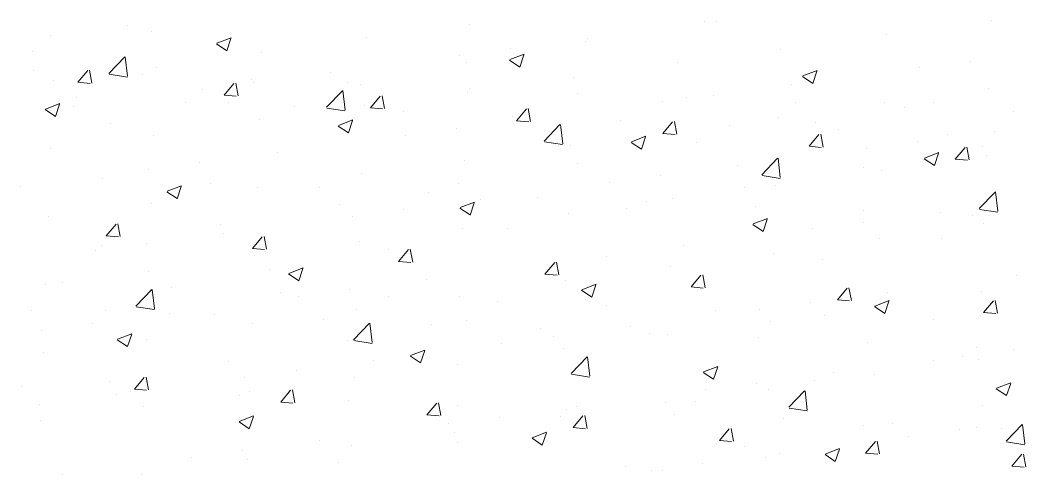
# Model space of a CAD drawing. Header units: millimetres. Extents: x 100 to 1222, y 100 to 694.
# Drawn here: x 300.97 to 305.669, y 525.945 to 528.068 of the extents above; entities that cross this region are included whole.
import ezdxf

# ---------------------------------------------------------------- set-up
doc = ezdxf.new("R2010")
doc.units = ezdxf.units.MM
doc.layers.add('Alvenaria', color=8, linetype='Continuous', lineweight=9)

msp = doc.modelspace()

# ---------------------------------------------------------------- linework, layer by layer
at = {"layer": 'Alvenaria'}
for p, q in [((304.1678, 528.0632), (304.1678, 528.0632)), ((304.2237, 528.0624), (304.2237, 528.0624)), ((305.5074, 528.0681), (305.5074, 528.0681)), ((301.4713, 528.0427), (301.4713, 528.0427)), ((301.5821, 528.0151), (301.5821, 528.0151)), ((303.0703, 528.0473), (303.0703, 528.0473)), ((301.1105, 527.9953), (301.1105, 527.9953)), ((301.889, 527.9601), (301.9557, 527.9857)), ((301.9356, 527.9253), (301.9549, 527.9829)), ((302.5892, 527.9863), (302.5892, 527.9863)), ((303.6123, 527.9678), (303.6123, 527.9678)), ((303.6222, 527.9832), (303.6222, 527.9832)), ((305.0183, 528.0011), (305.0183, 528.0011)), ((301.8878, 527.9574), (301.9352, 527.9255)), ((303.2614, 527.9357), (303.2614, 527.9357)), ((304.5236, 527.9297), (304.5236, 527.9297)), ((301.0266, 527.9198), (301.0266, 527.9198)), ((301.385, 527.8191), (301.4592, 527.8964)), ((301.472, 527.8062), (301.4615, 527.8966)), ((302.1001, 527.9192), (302.1001, 527.9192)), ((303.023, 527.9043), (303.023, 527.9043)), ((303.2567, 527.8811), (303.3041, 527.8492)), ((303.2579, 527.8838), (303.3246, 527.9094)), ((303.3044, 527.8491), (303.3237, 527.9066)), ((305.4123, 527.8762), (305.4123, 527.8762)), ((301.0342, 527.8338), (301.0342, 527.8338)), ((301.24, 527.778), (301.2859, 527.8327)), ((301.3055, 527.7746), (301.2945, 527.8343)), ((301.6054, 527.8478), (301.6054, 527.8478)), ((303.0569, 527.8725), (303.0569, 527.8725)), ((304.0425, 527.8687), (304.0425, 527.8687)), ((304.6268, 527.8076), (304.6935, 527.8332)), ((304.6733, 527.7728), (304.6926, 527.8303)), ((305.1739, 527.8448), (305.1739, 527.8448)), ((301.1243, 527.7868), (301.1243, 527.7868)), ((301.3867, 527.8155), (301.4714, 527.8024)), ((301.5426, 527.8123), (301.5426, 527.8123)), ((302.0511, 527.7908), (302.0511, 527.7908)), ((302.4214, 527.8251), (302.4214, 527.8251)), ((303.5534, 527.8016), (303.5534, 527.8016)), ((304.6256, 527.8049), (304.6729, 527.7729)), ((301.24, 527.7779), (301.2969, 527.773)), ((301.8222, 527.7463), (301.8222, 527.7463)), ((301.9232, 527.7182), (301.9691, 527.7729)), ((301.9887, 527.7148), (301.9777, 527.7745)), ((302.0607, 527.7777), (302.0607, 527.7777)), ((302.4016, 527.6614), (302.4758, 527.7387)), ((302.4885, 527.6485), (302.478, 527.739)), ((302.5014, 527.7771), (302.5014, 527.7771)), ((302.5596, 527.7693), (302.5596, 527.7693)), ((303.068, 527.7478), (303.068, 527.7478)), ((304.5723, 527.7656), (304.5723, 527.7656)), ((305.4958, 527.7511), (305.4958, 527.7511)), ((301.235, 527.7058), (301.235, 527.7058)), ((301.9232, 527.7182), (301.9801, 527.7132)), ((302.6064, 527.6584), (302.6523, 527.7132)), ((302.6719, 527.655), (302.6609, 527.7147)), ((303.0587, 527.7302), (303.0587, 527.7302)), ((303.5765, 527.7263), (303.5765, 527.7263)), ((303.9731, 527.6867), (303.9731, 527.6867)), ((304.085, 527.7049), (304.085, 527.7049)), ((304.2116, 527.7181), (304.2116, 527.7181)), ((305.2395, 527.6856), (305.2395, 527.6856)), ((301.0875, 527.6502), (301.1349, 527.6183)), ((301.0887, 527.6529), (301.1554, 527.6785)), ((301.1352, 527.6181), (301.1546, 527.6757)), ((301.2207, 527.6671), (301.2207, 527.6671)), ((301.7435, 527.6843), (301.7435, 527.6843)), ((301.9459, 527.6818), (301.9459, 527.6818)), ((302.2519, 527.6628), (302.2519, 527.6628)), ((302.4032, 527.6579), (302.4879, 527.6447)), ((302.5776, 527.6692), (302.5776, 527.6692)), ((302.6064, 527.6584), (302.6633, 527.6534)), ((302.7604, 527.6414), (302.7604, 527.6414)), ((303.2896, 527.5987), (303.3355, 527.6534)), ((303.3551, 527.5952), (303.3441, 527.6549)), ((304.5934, 527.6834), (304.5934, 527.6834)), ((305.0067, 527.684), (305.0067, 527.684)), ((305.1019, 527.6619), (305.1019, 527.6619)), ((305.6104, 527.6404), (305.6104, 527.6404)), ((302.0886, 527.6022), (302.0886, 527.6022)), ((302.4576, 527.5766), (302.5243, 527.6022)), ((302.5041, 527.5419), (302.5234, 527.5994)), ((303.2689, 527.6199), (303.2689, 527.6199)), ((303.2896, 527.5986), (303.3465, 527.5937)), ((303.3716, 527.6076), (303.3716, 527.6076)), ((303.7773, 527.5984), (303.7773, 527.5984)), ((303.9728, 527.5389), (304.0187, 527.5936)), ((304.0383, 527.5355), (304.0273, 527.5952)), ((304.512, 527.6126), (304.512, 527.6126)), ((301.3904, 527.5864), (301.3904, 527.5864)), ((302.4564, 527.5739), (302.5038, 527.542)), ((303.0108, 527.5601), (303.0108, 527.5601)), ((303.4181, 527.5037), (303.4923, 527.5811)), ((303.5051, 527.4909), (303.4946, 527.5813)), ((304.0309, 527.5516), (304.0309, 527.5516)), ((304.2858, 527.5769), (304.2858, 527.5769)), ((304.684, 527.5902), (304.684, 527.5902)), ((304.7943, 527.5554), (304.7943, 527.5554)), ((305.5225, 527.548), (305.5225, 527.548)), ((301.5938, 527.5307), (301.5938, 527.5307)), ((302.7724, 527.5287), (302.7724, 527.5287)), ((303.4198, 527.5002), (303.5045, 527.4871)), ((303.8252, 527.4976), (303.8726, 527.4657)), ((303.8265, 527.5003), (303.8932, 527.5259)), ((303.873, 527.4656), (303.8923, 527.5231)), ((303.9728, 527.5389), (304.0297, 527.5339)), ((304.656, 527.4791), (304.7019, 527.5339)), ((304.7215, 527.4757), (304.7105, 527.5354)), ((305.1618, 527.5005), (305.1618, 527.5005)), ((305.3027, 527.534), (305.3027, 527.534)), ((301.1127, 527.4698), (301.1127, 527.4698)), ((303.5418, 527.4845), (303.5418, 527.4845)), ((304.1285, 527.4949), (304.1285, 527.4949)), ((304.656, 527.4791), (304.7129, 527.4741)), ((304.9233, 527.4692), (304.9233, 527.4692)), ((305.3391, 527.4194), (305.3851, 527.4741)), ((305.4047, 527.4159), (305.3937, 527.4756)), ((305.4677, 527.4764), (305.4677, 527.4764)), ((302.1708, 527.4495), (302.1708, 527.4495)), ((303.0471, 527.4131), (303.0471, 527.4131)), ((304.4347, 527.3461), (304.5088, 527.4234)), ((304.5216, 527.3332), (304.5111, 527.4237)), ((305.1941, 527.4214), (305.2415, 527.3894)), ((305.1953, 527.4241), (305.262, 527.4497)), ((305.2418, 527.3893), (305.2612, 527.4468)), ((305.3391, 527.4193), (305.3961, 527.4143)), ((305.4842, 527.434), (305.4842, 527.434)), ((301.5717, 527.3706), (301.5717, 527.3706)), ((301.8101, 527.402), (301.8101, 527.402)), ((303.573, 527.3995), (303.573, 527.3995)), ((304.3218, 527.39), (304.3218, 527.39)), ((304.9122, 527.3811), (304.9122, 527.3811)), ((304.9951, 527.3669), (304.9951, 527.3669)), ((301.3531, 527.3281), (301.3531, 527.3281)), ((302.566, 527.3521), (302.566, 527.3521)), ((303.7226, 527.3111), (303.7226, 527.3111)), ((303.961, 527.3425), (303.961, 527.3425)), ((304.4363, 527.3426), (304.521, 527.3294)), ((300.9701, 527.2914), (300.9701, 527.2914)), ((301.6561, 527.2667), (301.7034, 527.2348)), ((301.6573, 527.2694), (301.724, 527.295)), ((301.7038, 527.2346), (301.7231, 527.2922)), ((301.8616, 527.3066), (301.8616, 527.3066)), ((302.077, 527.2851), (302.077, 527.2851)), ((302.3701, 527.2851), (302.3701, 527.2851)), ((302.8785, 527.2637), (302.8785, 527.2637)), ((303.0175, 527.3042), (303.0175, 527.3042)), ((304.3567, 527.2857), (304.3567, 527.2857)), ((304.5004, 527.2955), (304.5004, 527.2955)), ((305.4512, 527.1884), (305.5254, 527.2657)), ((305.5382, 527.1756), (305.5276, 527.266)), ((303.0262, 527.1931), (303.0928, 527.2187)), ((303.0727, 527.1584), (303.092, 527.2159)), ((303.121, 527.2319), (303.121, 527.2319)), ((303.387, 527.2422), (303.387, 527.2422)), ((303.8955, 527.2207), (303.8955, 527.2207)), ((304.0193, 527.2345), (304.0193, 527.2345)), ((301.5823, 527.2137), (301.5823, 527.2137)), ((302.4621, 527.2088), (302.4621, 527.2088)), ((302.7603, 527.1844), (302.7603, 527.1844)), ((303.0249, 527.1904), (303.0723, 527.1585)), ((303.8013, 527.1904), (303.8013, 527.1904)), ((304.4039, 527.1992), (304.4039, 527.1992)), ((304.9124, 527.1777), (304.9124, 527.1777)), ((305.2719, 527.1724), (305.2719, 527.1724)), ((305.4529, 527.1849), (305.5376, 527.1718)), ((301.1011, 527.1527), (301.1011, 527.1527)), ((302.5218, 527.153), (302.5218, 527.153)), ((303.5303, 527.1674), (303.5303, 527.1674)), ((304.395, 527.1168), (304.4617, 527.1425)), ((304.4415, 527.0821), (304.4608, 527.1396)), ((304.9112, 527.1249), (304.9112, 527.1249)), ((305.4209, 527.1562), (305.4209, 527.1562)), ((301.3722, 527.0615), (301.4181, 527.1163)), ((301.4377, 527.0581), (301.4267, 527.1178)), ((301.9066, 527.1135), (301.9066, 527.1135)), ((303.0355, 527.096), (303.0355, 527.096)), ((303.2458, 527.095), (303.2458, 527.095)), ((304.3938, 527.1142), (304.4412, 527.0822)), ((304.6727, 527.0935), (304.6727, 527.0935)), ((305.4726, 527.1169), (305.4726, 527.1169)), ((301.3722, 527.0615), (301.4291, 527.0565)), ((301.9203, 527.0738), (301.9203, 527.0738)), ((302.0553, 527.0018), (302.1013, 527.0565)), ((302.1209, 526.9983), (302.1099, 527.058)), ((302.5544, 527.0351), (302.5544, 527.0351)), ((304.9836, 527.0498), (304.9836, 527.0498)), ((305.276, 527.0477), (305.276, 527.0477)), ((301.3211, 526.9949), (301.3211, 526.9949)), ((301.3511, 527.0181), (301.3511, 527.0181)), ((301.5595, 527.0263), (301.5595, 527.0263)), ((302.0553, 527.0017), (302.1123, 526.9967)), ((302.6903, 526.9997), (302.6903, 526.9997)), ((302.7385, 526.942), (302.7845, 526.9967)), ((302.8041, 526.9385), (302.7931, 526.9983)), ((304.0712, 527.0143), (304.0712, 527.0143)), ((302.0654, 526.968), (302.0654, 526.968)), ((302.7385, 526.9419), (302.7955, 526.937)), ((303.4217, 526.8822), (303.4677, 526.9369)), ((303.472, 526.9354), (303.472, 526.9354)), ((303.4873, 526.8788), (303.4763, 526.9385)), ((303.7104, 526.9668), (303.7104, 526.9668)), ((304.4888, 526.9784), (304.4888, 526.9784)), ((304.7205, 526.9524), (304.7205, 526.9524)), ((301.5707, 526.8966), (301.5707, 526.8966)), ((302.1348, 526.9043), (302.1348, 526.9043)), ((302.2258, 526.8859), (302.2925, 526.9115)), ((302.2724, 526.8511), (302.2917, 526.9087)), ((304.0077, 526.9174), (304.0077, 526.9174)), ((301.1677, 526.8414), (301.1677, 526.8414)), ((302.2246, 526.8832), (302.272, 526.8513)), ((302.8704, 526.8562), (302.8704, 526.8562)), ((303.4217, 526.8822), (303.4787, 526.8772)), ((303.5187, 526.8504), (303.5187, 526.8504)), ((304.1049, 526.8224), (304.1508, 526.8772)), ((304.1705, 526.819), (304.1594, 526.8787)), ((304.165, 526.857), (304.165, 526.857)), ((305.6229, 526.8759), (305.6229, 526.8759)), ((301.0896, 526.8356), (301.0896, 526.8356)), ((301.5113, 526.7336), (301.5855, 526.8109)), ((301.5793, 526.809), (301.5793, 526.809)), ((301.5983, 526.7207), (301.5877, 526.8111)), ((301.6761, 526.8199), (301.6761, 526.8199)), ((302.1846, 526.7984), (302.1846, 526.7984)), ((302.5097, 526.8087), (302.5097, 526.8087)), ((303.5935, 526.8069), (303.6409, 526.775)), ((303.5947, 526.8096), (303.6614, 526.8352)), ((303.6412, 526.7749), (303.6605, 526.8324)), ((304.1049, 526.8224), (304.1619, 526.8174)), ((304.7881, 526.7627), (304.834, 526.8174)), ((304.8536, 526.7592), (304.8426, 526.8189)), ((305.0214, 526.7967), (305.0214, 526.7967)), ((305.461, 526.7998), (305.461, 526.7998)), ((302.2713, 526.7773), (302.2713, 526.7773)), ((302.6931, 526.7769), (302.6931, 526.7769)), ((303.024, 526.7789), (303.024, 526.7789)), ((303.2015, 526.7555), (303.2015, 526.7555)), ((303.6095, 526.7617), (303.6095, 526.7617)), ((304.6606, 526.7492), (304.6606, 526.7492)), ((304.7881, 526.7626), (304.845, 526.7576)), ((304.9636, 526.7334), (305.0303, 526.759)), ((305.0101, 526.6986), (305.0294, 526.7561)), ((305.4713, 526.7029), (305.5172, 526.7576)), ((305.5368, 526.6995), (305.5258, 526.7592)), ((301.0238, 526.7136), (301.0238, 526.7136)), ((301.3685, 526.7134), (301.3685, 526.7134)), ((301.513, 526.73), (301.5977, 526.7169)), ((302.5429, 526.718), (302.5429, 526.718)), ((303.71, 526.734), (303.71, 526.734)), ((304.2185, 526.7125), (304.2185, 526.7125)), ((304.4222, 526.7178), (304.4222, 526.7178)), ((304.9624, 526.7307), (305.0097, 526.6987)), ((304.972, 526.7327), (304.972, 526.7327)), ((305.4713, 526.7029), (305.5282, 526.6979)), ((301.6697, 526.6981), (301.6697, 526.6981)), ((301.877, 526.692), (301.877, 526.692)), ((302.3854, 526.6705), (302.3854, 526.6705)), ((302.5278, 526.5759), (302.602, 526.6532)), ((302.6148, 526.563), (302.6043, 526.6535)), ((303.0541, 526.6663), (303.0541, 526.6663)), ((304.4773, 526.6613), (304.4773, 526.6613)), ((304.7269, 526.691), (304.7269, 526.691)), ((305.2354, 526.6695), (305.2354, 526.6695)), ((301.0705, 526.6192), (301.0705, 526.6192)), ((301.309, 526.6506), (301.309, 526.6506)), ((302.0538, 526.6509), (302.0538, 526.6509)), ((302.8939, 526.649), (302.8939, 526.649)), ((303.4024, 526.6275), (303.4024, 526.6275)), ((303.8206, 526.6386), (303.8206, 526.6386)), ((303.9108, 526.606), (303.9108, 526.606)), ((301.4243, 526.576), (301.4717, 526.5441)), ((301.4255, 526.5787), (301.4922, 526.6043)), ((301.472, 526.5439), (301.4914, 526.6015)), ((301.5591, 526.5795), (301.5591, 526.5795)), ((302.4986, 526.571), (302.4986, 526.571)), ((302.5295, 526.5724), (302.6142, 526.5592)), ((303.2214, 526.5597), (303.2214, 526.5597)), ((303.4599, 526.5911), (303.4599, 526.5911)), ((303.9961, 526.6003), (303.9961, 526.6003)), ((304.4193, 526.5845), (304.4193, 526.5845)), ((304.9278, 526.5631), (304.9278, 526.5631)), ((301.078, 526.5185), (301.078, 526.5185)), ((302.7944, 526.5024), (302.8611, 526.528)), ((302.8409, 526.4677), (302.8602, 526.5252)), ((303.5071, 526.5333), (303.5071, 526.5333)), ((305.4362, 526.5416), (305.4362, 526.5416)), ((305.6108, 526.5316), (305.6108, 526.5316)), ((301.9431, 526.4756), (301.9431, 526.4756)), ((302.6199, 526.4805), (302.6199, 526.4805)), ((302.7932, 526.4997), (302.8406, 526.4678)), ((303.5444, 526.4182), (303.6186, 526.4956)), ((303.6314, 526.4054), (303.6208, 526.4958)), ((305.2367, 526.4794), (305.2367, 526.4794)), ((305.3723, 526.5002), (305.3723, 526.5002)), ((305.4494, 526.4827), (305.4494, 526.4827)), ((302.2591, 526.433), (302.2591, 526.433)), ((303.0124, 526.4619), (303.0124, 526.4619)), ((304.162, 526.4235), (304.2094, 526.3915)), ((304.1633, 526.4261), (304.23, 526.4517)), ((304.2098, 526.3914), (304.2291, 526.4489)), ((304.7708, 526.421), (304.7708, 526.421)), ((301.3876, 526.3803), (301.3876, 526.3803)), ((301.5043, 526.3451), (301.5502, 526.3998)), ((301.5699, 526.3416), (301.5588, 526.4013)), ((302.0207, 526.4016), (302.0207, 526.4016)), ((302.5313, 526.4009), (302.5313, 526.4009)), ((303.5461, 526.4147), (303.6308, 526.4016)), ((304.41, 526.3735), (304.41, 526.3735)), ((304.6812, 526.3841), (304.6812, 526.3841)), ((304.9604, 526.4157), (304.9604, 526.4157)), ((305.5321, 526.3499), (305.5988, 526.3755)), ((305.5786, 526.3151), (305.598, 526.3726)), ((300.9782, 526.3572), (300.9782, 526.3572)), ((301.4866, 526.3357), (301.4866, 526.3357)), ((301.5043, 526.345), (301.5612, 526.34)), ((302.0422, 526.3338), (302.0422, 526.3338)), ((302.1875, 526.2853), (302.2334, 526.34)), ((302.253, 526.2819), (302.242, 526.3416)), ((304.1716, 526.3421), (304.1716, 526.3421)), ((304.4657, 526.3442), (304.4657, 526.3442)), ((304.5609, 526.2606), (304.6351, 526.3379)), ((304.6479, 526.2477), (304.6374, 526.3382)), ((305.5309, 526.3472), (305.5783, 526.3152)), ((301.4191, 526.3224), (301.4191, 526.3224)), ((301.9951, 526.3143), (301.9951, 526.3143)), ((302.1875, 526.2852), (302.2444, 526.2803)), ((302.5036, 526.2928), (302.5036, 526.2928)), ((302.8707, 526.2255), (302.9166, 526.2802)), ((302.9362, 526.2221), (302.9252, 526.2818)), ((303.9846, 526.2833), (303.9846, 526.2833)), ((304.1257, 526.2887), (304.1257, 526.2887)), ((301.0584, 526.2749), (301.0584, 526.2749)), ((301.5475, 526.2624), (301.5475, 526.2624)), ((303.012, 526.2713), (303.012, 526.2713)), ((303.5205, 526.2498), (303.5205, 526.2498)), ((303.57, 526.2629), (303.57, 526.2629)), ((304.5626, 526.2571), (304.6473, 526.2439)), ((305.4649, 526.2703), (305.4649, 526.2703)), ((301.0664, 526.2014), (301.0664, 526.2014)), ((301.9929, 526.1925), (302.0402, 526.1606)), ((301.9941, 526.1952), (302.0608, 526.2208)), ((302.0406, 526.1604), (302.0599, 526.218)), ((302.8707, 526.2255), (302.9276, 526.2205)), ((302.9708, 526.184), (302.9708, 526.184)), ((303.2093, 526.2154), (303.2093, 526.2154)), ((303.4955, 526.2162), (303.4955, 526.2162)), ((303.5539, 526.1657), (303.5998, 526.2205)), ((303.5702, 526.1934), (303.5702, 526.1934)), ((303.6194, 526.1623), (303.6084, 526.222)), ((304.029, 526.2283), (304.029, 526.2283)), ((304.5374, 526.2068), (304.5374, 526.2068)), ((305.0459, 526.1854), (305.0459, 526.1854)), ((303.0008, 526.1448), (303.0008, 526.1448)), ((303.363, 526.1189), (303.4296, 526.1445)), ((303.4095, 526.0842), (303.4288, 526.1417)), ((303.5539, 526.1657), (303.6108, 526.1607)), ((304.2371, 526.106), (304.283, 526.1607)), ((304.3026, 526.1025), (304.2916, 526.1622)), ((304.9094, 526.1749), (304.9094, 526.1749)), ((305.3602, 526.1559), (305.3602, 526.1559)), ((305.4379, 526.1656), (305.4379, 526.1656)), ((305.5543, 526.1639), (305.5543, 526.1639)), ((305.5775, 526.1029), (305.6517, 526.1802)), ((305.6644, 526.09), (305.6539, 526.1805)), ((302.3693, 526.1048), (302.3693, 526.1048)), ((303.0147, 526.098), (303.0147, 526.098)), ((303.3617, 526.1162), (303.4091, 526.0843)), ((304.2371, 526.1059), (304.294, 526.101)), ((304.9203, 526.0462), (304.9662, 526.1009)), ((304.9488, 526.0986), (304.9488, 526.0986)), ((304.9858, 526.0428), (304.9748, 526.1025)), ((305.1218, 526.1245), (305.1218, 526.1245)), ((305.5792, 526.0994), (305.6639, 526.0863)), ((302.0086, 526.0574), (302.0086, 526.0574)), ((302.5197, 526.0838), (302.5197, 526.0838)), ((304.3539, 526.0796), (304.3539, 526.0796)), ((304.5202, 526.0453), (304.5202, 526.0453)), ((304.7318, 526.0426), (304.7985, 526.0683)), ((304.7783, 526.0079), (304.7976, 526.0654)), ((304.9203, 526.0462), (304.9772, 526.0412)), ((305.6035, 525.9864), (305.6494, 526.0412)), ((305.669, 525.983), (305.658, 526.0427)), ((301.7701, 526.026), (301.7701, 526.026)), ((302.0306, 526.0167), (302.0306, 526.0167)), ((302.4592, 526.0027), (302.4592, 526.0027)), ((304.1595, 525.9978), (304.1595, 525.9978)), ((304.4541, 526.0272), (304.4541, 526.0272)), ((304.7306, 526.04), (304.778, 526.008)), ((303.7984, 525.9842), (303.7984, 525.9842)), ((303.921, 525.9664), (303.921, 525.9664)), ((303.973, 525.9662), (303.973, 525.9662)), ((305.6035, 525.9864), (305.6604, 525.9814)), ((301.1686, 525.9468), (301.1686, 525.9468)), ((301.5359, 525.9453), (301.5359, 525.9453))]:
    msp.add_line(p, q, dxfattribs=at)

doc.saveas('drawing.dxf')
